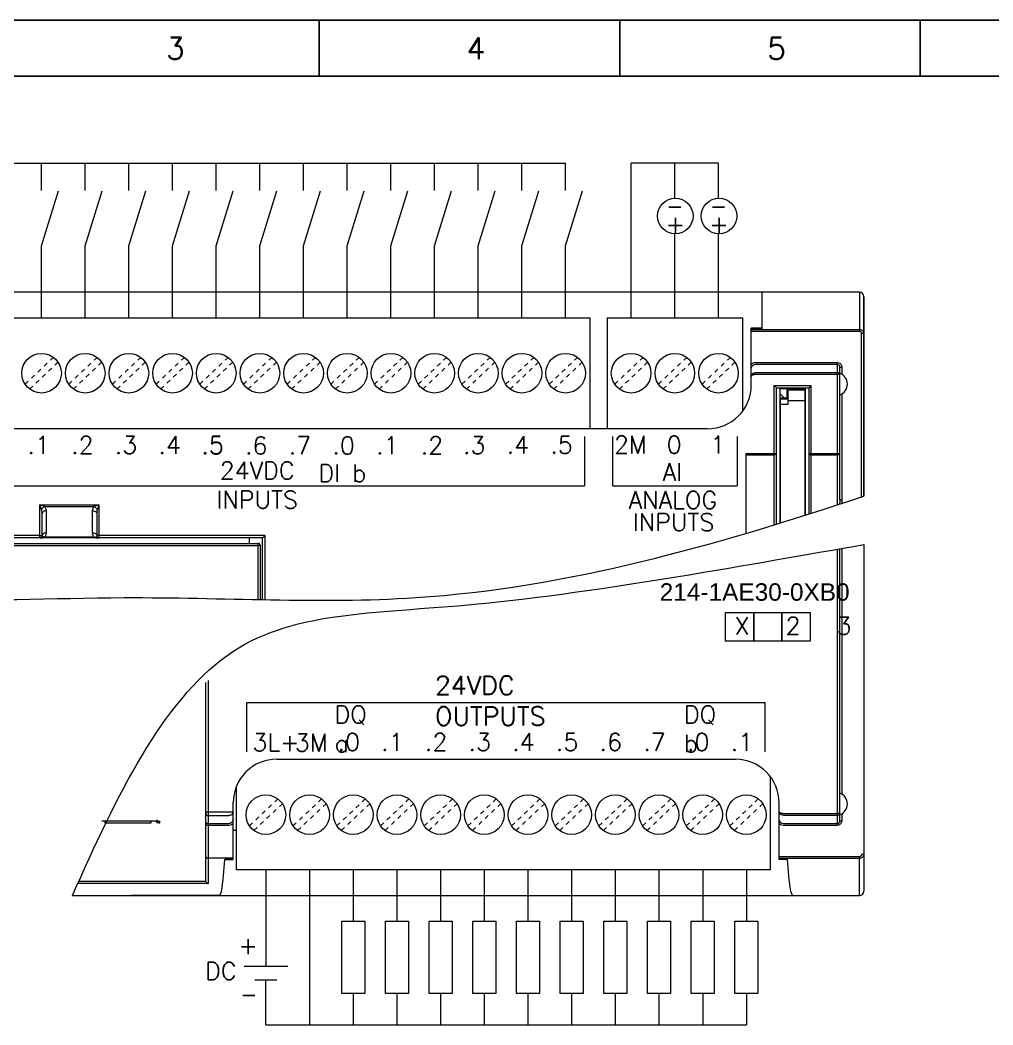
# Model space of a CAD drawing. Header units: millimetres. Extents: x -945625 to 316, y 6 to 533140.
# Drawn here: x -944867.1 to -944778, y 532777.1 to 532869.1 of the extents above; entities that cross this region are included whole.
import ezdxf

# ---------------------------------------------------------------- set-up
doc = ezdxf.new("R2010")
doc.units = ezdxf.units.MM
doc.header["$LTSCALE"] = 4
doc.linetypes.add('DASHED', pattern=[0.75, 0.5, -0.25])
doc.linetypes.add('DOT', pattern=[0.2, 0.1, -0.1])
doc.layers.add('Wiring', color=7, linetype='Continuous')
doc.styles.get("Standard").update_dxf_attribs({"font": 'simplex.shx', "height": 2, "bigfont": '@extfont2.shx'})

# ---------------------------------------------------------------- blocks, each defined once
blk = doc.blocks.new('KHUNG')
for p, q in [((297, 0), (0, 0)), ((82.595, 0), (82.595, -5.125)), ((110.127, 0), (110.127, -5.125)), ((137.659, 0), (137.659, -5.125)), ((297, -5.125), (0, -5.125))]:
    blk.add_line(p, q)
at = {"char_height": 2, "attachment_point": 1}
for s, insert in [('3', (68.575, -1.592)), ('4', (96.107, -1.592)), ('5', (123.639, -1.592))]:
    blk.add_mtext_dynamic_manual_height_columns(s, width=5.67685, gutter_width=10, heights=[0], dxfattribs=dict(at, insert=insert))

msp = doc.modelspace()

# ---------------------------------------------------------------- linework, layer by layer
at = {"color": 7, "linetype": 'Continuous', "lineweight": 0}
for p, q in [((-944790.208, 532844.176), (-944899.408, 532844.176)), ((-944799.108, 532840.853), (-944799.108, 532844.176)), ((-944790.208, 532844.176), (-944790.208, 532840.622)), ((-944789.808, 532843.776), (-944789.808, 532825.501)), ((-944789.808, 532825.501), (-944789.808, 532843.776)), ((-944895.318, 532841.826), (-944814.898, 532841.826)), ((-944814.898, 532841.826), (-944814.898, 532831.676)), ((-944813.318, 532841.826), (-944813.318, 532831.676)), ((-944813.318, 532841.826), (-944800.898, 532841.826)), ((-944800.898, 532841.826), (-944800.898, 532833.29)), ((-944800.108, 532835.676), (-944800.108, 532840.879)), ((-944799.108, 532840.879), (-944800.108, 532840.879)), ((-944799.108, 532840.853), (-944800.108, 532840.853)), ((-944800.108, 532840.781), (-944790.208, 532840.781)), ((-944800.108, 532840.622), (-944790.208, 532840.622)), ((-944790.008, 532825.434), (-944790.008, 532840.404)), ((-944799.708, 532837.75), (-944792.208, 532837.75)), ((-944799.708, 532837.588), (-944792.208, 532837.588)), ((-944792.208, 532824.71), (-944792.208, 532837.75)), ((-944792.008, 532825.181), (-944792.008, 532837.349)), ((-944791.808, 532837.319), (-944791.808, 532836.674)), ((-944792.208, 532836.812), (-944799.708, 532836.812)), ((-944792.208, 532836.639), (-944799.708, 532836.641)), ((-944798.008, 532835.646), (-944794.608, 532835.646)), ((-944798.008, 532822.871), (-944798.008, 532835.646)), ((-944797.808, 532829.596), (-944797.808, 532835.427)), ((-944797.808, 532835.426), (-944794.808, 532835.426)), ((-944797.808, 532835.426), (-944794.808, 532835.426)), ((-944797.458, 532835.376), (-944797.508, 532835.426)), ((-944797.458, 532835.376), (-944795.158, 532835.376)), ((-944797.458, 532823.04), (-944797.458, 532835.376)), ((-944796.858, 532835.376), (-944796.858, 532834.476)), ((-944795.158, 532835.376), (-944795.108, 532835.426)), ((-944795.158, 532835.376), (-944795.158, 532823.76)), ((-944794.808, 532823.871), (-944794.808, 532835.427)), ((-944794.608, 532823.935), (-944794.608, 532835.646)), ((-944797.058, 532834.476), (-944797.458, 532834.876)), ((-944796.858, 532834.476), (-944797.458, 532834.476)), ((-944797.433, 532834.426), (-944796.733, 532834.426)), ((-944797.433, 532834.426), (-944796.733, 532834.426)), ((-944797.433, 532823.048), (-944797.433, 532834.426)), ((-944795.183, 532835.226), (-944796.733, 532835.226)), ((-944796.733, 532833.926), (-944796.733, 532835.226)), ((-944795.183, 532823.752), (-944795.183, 532835.226)), ((-944791.808, 532834.878), (-944791.808, 532825.163)), ((-944797.433, 532833.926), (-944796.733, 532833.926)), ((-944795.183, 532834.226), (-944796.733, 532834.226)), ((-944804.108, 532831.676), (-944892.108, 532831.676)), ((-944800.608, 532829.407), (-944800.608, 532822.089)), ((-944800.415, 532829.42), (-944798.015, 532829.42)), ((-944800.415, 532829.281), (-944798.015, 532829.281)), ((-944797.808, 532822.932), (-944797.808, 532829.596)), ((-944794.608, 532829.42), (-944792.208, 532829.42)), ((-944794.608, 532829.281), (-944792.208, 532829.281)), ((-944865.258, 532821.676), (-944865.258, 532824.713)), ((-944865.152, 532824.392), (-944865.258, 532824.713)), ((-944865.11, 532824.663), (-944865.258, 532824.713)), ((-944865.258, 532824.713), (-944859.858, 532824.713)), ((-944865.11, 532824.264), (-944865.152, 532824.392)), ((-944864.99, 532824.622), (-944865.11, 532824.663)), ((-944864.893, 532824.588), (-944864.99, 532824.622)), ((-944864.813, 532824.56), (-944864.893, 532824.588)), ((-944864.813, 532824.56), (-944860.303, 532824.56)), ((-944860.226, 532824.587), (-944860.303, 532824.56)), ((-944860.13, 532824.62), (-944860.226, 532824.587)), ((-944860.009, 532824.662), (-944860.13, 532824.62)), ((-944859.858, 532824.713), (-944860.009, 532824.662)), ((-944859.93, 532824.497), (-944860.006, 532824.264)), ((-944859.858, 532824.713), (-944859.93, 532824.497)), ((-944859.858, 532824.713), (-944859.858, 532821.676)), ((-944865.058, 532821.876), (-944865.058, 532823.89)), ((-944864.658, 532822.152), (-944864.658, 532824.166)), ((-944860.458, 532824.166), (-944860.458, 532822.152)), ((-944860.058, 532823.89), (-944860.058, 532821.876)), ((-944865.258, 532821.89), (-944883.408, 532821.89)), ((-944844.858, 532821.676), (-944883.208, 532821.676)), ((-944859.858, 532821.676), (-944865.258, 532821.676)), ((-944859.858, 532821.676), (-944865.258, 532821.676)), ((-944865.04, 532821.778), (-944865.113, 532821.738)), ((-944865.04, 532821.778), (-944865.113, 532821.738)), ((-944865.045, 532821.689), (-944864.983, 532821.699)), ((-944865.045, 532821.689), (-944864.983, 532821.699)), ((-944860.293, 532821.738), (-944864.824, 532821.738)), ((-944860.293, 532821.738), (-944864.824, 532821.738)), ((-944860.076, 532821.778), (-944860.003, 532821.738)), ((-944860.076, 532821.778), (-944860.003, 532821.738)), ((-944859.963, 532821.679), (-944859.858, 532821.676)), ((-944859.963, 532821.679), (-944859.858, 532821.676)), ((-944844.658, 532821.89), (-944859.858, 532821.89)), ((-944846.058, 532821.176), (-944846.058, 532821.676)), ((-944844.858, 532816.023), (-944844.858, 532821.677)), ((-944844.658, 532821.89), (-944844.658, 532816.019)), ((-944882.808, 532821.176), (-944845.258, 532821.176)), ((-944882.808, 532821.176), (-944845.258, 532821.176)), ((-944882.808, 532820.989), (-944845.258, 532820.989)), ((-944845.258, 532816.03), (-944845.258, 532821.176)), ((-944845.058, 532816.027), (-944845.058, 532820.976)), ((-944792.208, 532795.341), (-944792.208, 532820.651)), ((-944792.008, 532795.742), (-944792.008, 532820.686)), ((-944791.808, 532820.721), (-944791.808, 532798.213)), ((-944789.808, 532821.069), (-944789.808, 532792.72)), ((-944850.058, 532790.248), (-944850.058, 532808.439)), ((-944849.858, 532808.608), (-944849.858, 532790.02)), ((-944843.558, 532801.415), (-944801.558, 532801.415)), ((-944798.348, 532791.265), (-944798.348, 532799.801)), ((-944847.258, 532791.265), (-944847.258, 532798.934)), ((-944847.558, 532796.63), (-944847.558, 532797.415)), ((-944847.558, 532792.212), (-944847.558, 532797.415)), ((-944797.558, 532792.212), (-944797.558, 532797.415)), ((-944859.333, 532795.762), (-944855.089, 532795.762)), ((-944859.289, 532795.763), (-944855.089, 532795.763)), ((-944859.289, 532795.556), (-944859.289, 532795.763)), ((-944855.089, 532795.763), (-944855.089, 532795.556)), ((-944849.858, 532796.589), (-944847.958, 532796.589)), ((-944849.858, 532796.243), (-944847.958, 532796.243)), ((-944797.158, 532796.452), (-944792.208, 532796.452)), ((-944797.158, 532796.279), (-944792.208, 532796.279)), ((-944791.808, 532796.417), (-944791.808, 532795.772)), ((-944855.089, 532795.556), (-944859.289, 532795.556)), ((-944854.289, 532795.714), (-944854.289, 532795.556)), ((-944847.958, 532795.503), (-944849.858, 532795.503)), ((-944847.958, 532795.341), (-944849.858, 532795.341)), ((-944847.558, 532794.915), (-944847.258, 532794.915)), ((-944792.208, 532795.503), (-944797.158, 532795.503)), ((-944792.208, 532795.341), (-944797.158, 532795.341)), ((-944847.558, 532792.343), (-944849.858, 532792.343)), ((-944848.473, 532790.396), (-944848.327, 532792.238)), ((-944848.33, 532792.212), (-944847.558, 532792.212)), ((-944847.558, 532792.238), (-944848.327, 532792.238)), ((-944790.208, 532792.469), (-944797.558, 532792.469)), ((-944790.208, 532792.31), (-944797.558, 532792.31)), ((-944796.79, 532792.238), (-944797.558, 532792.238)), ((-944796.786, 532792.212), (-944797.558, 532792.212)), ((-944796.643, 532790.396), (-944796.79, 532792.238)), ((-944790.208, 532788.915), (-944790.208, 532792.469)), ((-944798.348, 532791.265), (-944847.258, 532791.265)), ((-944849.858, 532790.02), (-944861.79, 532790.02)), ((-944850.056, 532790.218), (-944861.702, 532790.218)), ((-944862.28, 532788.915), (-944790.208, 532788.915)), ((-944848.773, 532788.915), (-944856.908, 532788.915))]:
    msp.add_line(p, q, dxfattribs=at)
at = {"linetype": 'DOT', "lineweight": 0}
for p, q in [((-944866.614, 532835.753), (-944864.015, 532838.215)), ((-944862.614, 532835.753), (-944860.015, 532838.215)), ((-944858.614, 532835.753), (-944856.015, 532838.215)), ((-944854.614, 532835.753), (-944852.015, 532838.215)), ((-944850.614, 532835.753), (-944848.015, 532838.215)), ((-944846.614, 532835.753), (-944844.015, 532838.215)), ((-944842.614, 532835.753), (-944840.015, 532838.215)), ((-944838.614, 532835.753), (-944836.015, 532838.215)), ((-944834.614, 532835.753), (-944832.015, 532838.215)), ((-944830.614, 532835.753), (-944828.015, 532838.215)), ((-944826.614, 532835.753), (-944824.015, 532838.215)), ((-944822.614, 532835.753), (-944820.015, 532838.215)), ((-944818.614, 532835.753), (-944816.015, 532838.215)), ((-944812.614, 532835.753), (-944810.015, 532838.215)), ((-944808.614, 532835.753), (-944806.015, 532838.215)), ((-944804.614, 532835.753), (-944802.015, 532838.215)), ((-944866.201, 532835.317), (-944863.602, 532837.779)), ((-944862.201, 532835.317), (-944859.602, 532837.779)), ((-944858.201, 532835.317), (-944855.602, 532837.779)), ((-944854.201, 532835.317), (-944851.602, 532837.779)), ((-944850.201, 532835.317), (-944847.602, 532837.779)), ((-944846.201, 532835.317), (-944843.602, 532837.779)), ((-944842.201, 532835.317), (-944839.602, 532837.779)), ((-944838.201, 532835.317), (-944835.602, 532837.779)), ((-944834.201, 532835.317), (-944831.602, 532837.779)), ((-944830.201, 532835.317), (-944827.602, 532837.779)), ((-944826.201, 532835.317), (-944823.602, 532837.779)), ((-944822.201, 532835.317), (-944819.602, 532837.779)), ((-944818.201, 532835.317), (-944815.602, 532837.779)), ((-944812.201, 532835.317), (-944809.602, 532837.779)), ((-944808.201, 532835.317), (-944805.602, 532837.779)), ((-944804.201, 532835.317), (-944801.602, 532837.779)), ((-944846.064, 532795.311), (-944843.465, 532797.773)), ((-944842.064, 532795.311), (-944839.465, 532797.773)), ((-944838.064, 532795.311), (-944835.465, 532797.773)), ((-944834.064, 532795.311), (-944831.465, 532797.773)), ((-944830.064, 532795.311), (-944827.465, 532797.773)), ((-944826.064, 532795.311), (-944823.465, 532797.773)), ((-944822.064, 532795.311), (-944819.465, 532797.773)), ((-944818.064, 532795.311), (-944815.465, 532797.773)), ((-944814.064, 532795.311), (-944811.465, 532797.773)), ((-944810.064, 532795.311), (-944807.465, 532797.773)), ((-944806.064, 532795.311), (-944803.465, 532797.773)), ((-944802.064, 532795.311), (-944799.465, 532797.773)), ((-944845.651, 532794.876), (-944843.052, 532797.338)), ((-944841.651, 532794.876), (-944839.052, 532797.338)), ((-944837.651, 532794.876), (-944835.052, 532797.338)), ((-944833.651, 532794.876), (-944831.052, 532797.338)), ((-944829.651, 532794.876), (-944827.052, 532797.338)), ((-944825.651, 532794.876), (-944823.052, 532797.338)), ((-944821.651, 532794.876), (-944819.052, 532797.338)), ((-944817.651, 532794.876), (-944815.052, 532797.338)), ((-944813.651, 532794.876), (-944811.052, 532797.338)), ((-944809.651, 532794.876), (-944807.052, 532797.338)), ((-944805.651, 532794.876), (-944803.052, 532797.338)), ((-944801.651, 532794.876), (-944799.052, 532797.338))]:
    msp.add_line(p, q, dxfattribs=at)
at = {"lineweight": 0}
for p, q in [((-944815.393, 532830.97), (-944815.393, 532826.457)), ((-944812.823, 532830.97), (-944812.823, 532826.456)), ((-944801.393, 532830.97), (-944801.393, 532826.456)), ((-944874.868, 532826.457), (-944815.393, 532826.457)), ((-944812.823, 532826.456), (-944801.393, 532826.456)), ((-944846.318, 532806.603), (-944798.843, 532806.603)), ((-944846.318, 532802.089), (-944846.318, 532806.603)), ((-944798.843, 532802.089), (-944798.843, 532806.603)), ((-944789.808, 532792.72), (-944789.808, 532789.315))]:
    msp.add_line(p, q, dxfattribs=at)
at = {"color": 7, "linetype": 'Continuous', "lineweight": 0}
for points in [[(-944790.208, 532840.781), (-944790.163, 532840.779), (-944790.12, 532840.771), (-944790.077, 532840.759), (-944790.033, 532840.74), (-944789.989, 532840.714), (-944789.945, 532840.68), (-944789.902, 532840.636), (-944789.864, 532840.58), (-944789.834, 532840.516), (-944789.815, 532840.445), (-944789.808, 532840.371)], [(-944790.208, 532840.622), (-944790.186, 532840.62), (-944790.164, 532840.616), (-944790.143, 532840.61), (-944790.121, 532840.6), (-944790.099, 532840.586), (-944790.077, 532840.568), (-944790.055, 532840.544), (-944790.036, 532840.515), (-944790.021, 532840.481), (-944790.011, 532840.444), (-944790.008, 532840.404)], [(-944789.808, 532840.371), (-944789.835, 532840.388), (-944789.908, 532840.4), (-944790.008, 532840.404)], [(-944800.108, 532837.585), (-944799.987, 532837.676), (-944799.851, 532837.732), (-944799.708, 532837.75)], [(-944800.108, 532837.133), (-944800.086, 532837.281), (-944800.025, 532837.41), (-944799.935, 532837.508), (-944799.826, 532837.567), (-944799.708, 532837.588)], [(-944792.208, 532837.75), (-944792.09, 532837.731), (-944791.981, 532837.674), (-944791.891, 532837.581), (-944791.83, 532837.459), (-944791.808, 532837.319)], [(-944792.208, 532837.588), (-944792.149, 532837.577), (-944792.095, 532837.546), (-944792.049, 532837.494), (-944792.019, 532837.426), (-944792.008, 532837.349)], [(-944792.008, 532837.349), (-944791.981, 532837.334), (-944791.908, 532837.323), (-944791.808, 532837.319)], [(-944800.108, 532836.461), (-944800.105, 532836.502), (-944800.097, 532836.542), (-944800.084, 532836.581), (-944800.066, 532836.618), (-944800.043, 532836.653), (-944800.017, 532836.684), (-944799.986, 532836.713), (-944799.953, 532836.739), (-944799.916, 532836.761), (-944799.877, 532836.779), (-944799.837, 532836.793), (-944799.796, 532836.803), (-944799.753, 532836.81), (-944799.708, 532836.812)], [(-944799.708, 532836.639), (-944799.753, 532836.638), (-944799.796, 532836.635), (-944799.837, 532836.63), (-944799.877, 532836.622), (-944799.916, 532836.613), (-944799.953, 532836.602), (-944799.986, 532836.589), (-944800.017, 532836.574), (-944800.043, 532836.558), (-944800.066, 532836.541), (-944800.084, 532836.522), (-944800.097, 532836.502), (-944800.105, 532836.482), (-944800.108, 532836.461)], [(-944792.208, 532836.812), (-944792.133, 532836.798), (-944792.068, 532836.756), (-944792.023, 532836.693), (-944792.008, 532836.619)], [(-944792.008, 532836.619), (-944792.023, 532836.627), (-944792.068, 532836.633), (-944792.133, 532836.638), (-944792.208, 532836.639)], [(-944797.808, 532835.427), (-944797.823, 532835.449), (-944797.858, 532835.49), (-944797.904, 532835.54), (-944797.956, 532835.593), (-944798.008, 532835.646)], [(-944794.808, 532835.427), (-944794.793, 532835.449), (-944794.758, 532835.49), (-944794.712, 532835.54), (-944794.66, 532835.593), (-944794.608, 532835.646)], [(-944800.615, 532829.403), (-944800.611, 532829.407), (-944800.598, 532829.41), (-944800.573, 532829.414), (-944800.534, 532829.417), (-944800.481, 532829.42), (-944800.415, 532829.42)], [(-944800.615, 532829.403), (-944800.6, 532829.357), (-944800.557, 532829.317), (-944800.492, 532829.291), (-944800.415, 532829.281)], [(-944798.015, 532829.42), (-944797.975, 532829.42), (-944797.934, 532829.419), (-944797.892, 532829.417), (-944797.854, 532829.414), (-944797.826, 532829.409), (-944797.815, 532829.403)], [(-944797.815, 532829.403), (-944797.83, 532829.357), (-944797.873, 532829.317), (-944797.938, 532829.291), (-944798.015, 532829.281)], [(-944794.808, 532829.403), (-944794.804, 532829.407), (-944794.791, 532829.41), (-944794.766, 532829.414), (-944794.727, 532829.417), (-944794.674, 532829.42), (-944794.608, 532829.42)], [(-944794.808, 532829.403), (-944794.793, 532829.357), (-944794.75, 532829.317), (-944794.685, 532829.291), (-944794.608, 532829.281)], [(-944792.208, 532829.42), (-944792.169, 532829.42), (-944792.127, 532829.419), (-944792.085, 532829.417), (-944792.047, 532829.414), (-944792.019, 532829.409), (-944792.008, 532829.403)], [(-944792.008, 532829.403), (-944792.023, 532829.357), (-944792.066, 532829.317), (-944792.131, 532829.291), (-944792.208, 532829.281)], [(-944864.813, 532824.56), (-944864.933, 532824.483), (-944865.036, 532824.38), (-944865.11, 532824.264)], [(-944864.658, 532824.166), (-944864.678, 532824.316), (-944864.732, 532824.448), (-944864.813, 532824.56)], [(-944860.303, 532824.56), (-944860.385, 532824.447), (-944860.439, 532824.315), (-944860.458, 532824.166)], [(-944860.303, 532824.56), (-944860.184, 532824.483), (-944860.08, 532824.38), (-944860.006, 532824.264)], [(-944792.008, 532825.181), (-944792.01, 532824.997), (-944792.015, 532824.797), (-944792.016, 532824.772)], [(-944792.008, 532825.181), (-944791.981, 532825.172), (-944791.908, 532825.165), (-944791.808, 532825.163)], [(-944791.808, 532825.163), (-944791.811, 532824.989), (-944791.818, 532824.837)], [(-944865.058, 532823.89), (-944865.065, 532824.032), (-944865.083, 532824.158), (-944865.11, 532824.264)], [(-944864.658, 532824.166), (-944864.811, 532824.145), (-944864.941, 532824.085), (-944865.028, 532823.996), (-944865.058, 532823.89)], [(-944860.458, 532824.166), (-944860.305, 532824.145), (-944860.175, 532824.085), (-944860.089, 532823.996), (-944860.058, 532823.89)], [(-944860.006, 532824.264), (-944860.034, 532824.157), (-944860.052, 532824.031), (-944860.058, 532823.89)], [(-944865.258, 532821.89), (-944865.184, 532821.889), (-944865.119, 532821.886), (-944865.074, 532821.881), (-944865.058, 532821.876)], [(-944865.258, 532821.89), (-944865.184, 532821.889), (-944865.119, 532821.886), (-944865.074, 532821.881), (-944865.058, 532821.876)], [(-944865.258, 532821.676), (-944865.183, 532821.678), (-944865.112, 532821.682), (-944865.045, 532821.689)], [(-944865.258, 532821.676), (-944865.183, 532821.678), (-944865.112, 532821.682), (-944865.045, 532821.689)], [(-944864.658, 532822.152), (-944864.811, 532822.131), (-944864.941, 532822.071), (-944865.028, 532821.982), (-944865.058, 532821.876)], [(-944864.658, 532822.152), (-944864.811, 532822.131), (-944864.941, 532822.071), (-944865.028, 532821.982), (-944865.058, 532821.876)], [(-944864.824, 532821.738), (-944864.939, 532821.778), (-944865.04, 532821.778)], [(-944864.824, 532821.738), (-944864.939, 532821.778), (-944865.04, 532821.778)], [(-944864.983, 532821.699), (-944864.925, 532821.71), (-944864.872, 532821.723), (-944864.824, 532821.738)], [(-944864.983, 532821.699), (-944864.925, 532821.71), (-944864.872, 532821.723), (-944864.824, 532821.738)], [(-944864.824, 532821.738), (-944864.758, 532821.821), (-944864.706, 532821.918), (-944864.671, 532822.029), (-944864.658, 532822.152)], [(-944864.824, 532821.738), (-944864.758, 532821.821), (-944864.706, 532821.918), (-944864.671, 532822.029), (-944864.658, 532822.152)], [(-944860.458, 532822.152), (-944860.305, 532822.131), (-944860.175, 532822.071), (-944860.089, 532821.982), (-944860.058, 532821.876)], [(-944860.458, 532822.152), (-944860.445, 532822.029), (-944860.411, 532821.918), (-944860.359, 532821.821), (-944860.293, 532821.738)], [(-944860.458, 532822.152), (-944860.445, 532822.029), (-944860.411, 532821.918), (-944860.359, 532821.821), (-944860.293, 532821.738)], [(-944860.458, 532822.152), (-944860.305, 532822.131), (-944860.175, 532822.071), (-944860.089, 532821.982), (-944860.058, 532821.876)], [(-944860.293, 532821.738), (-944860.177, 532821.778), (-944860.076, 532821.778)], [(-944860.293, 532821.738), (-944860.177, 532821.778), (-944860.076, 532821.778)], [(-944860.293, 532821.738), (-944860.231, 532821.719), (-944860.15, 532821.702)], [(-944860.293, 532821.738), (-944860.231, 532821.719), (-944860.15, 532821.702)], [(-944860.15, 532821.702), (-944860.061, 532821.688), (-944859.963, 532821.679)], [(-944860.15, 532821.702), (-944860.061, 532821.688), (-944859.963, 532821.679)], [(-944859.858, 532821.89), (-944859.932, 532821.889), (-944859.998, 532821.886), (-944860.043, 532821.881), (-944860.058, 532821.876)], [(-944859.858, 532821.89), (-944859.932, 532821.889), (-944859.998, 532821.886), (-944860.043, 532821.881), (-944860.058, 532821.876)], [(-944844.858, 532821.677), (-944844.843, 532821.697), (-944844.808, 532821.735), (-944844.762, 532821.784), (-944844.71, 532821.837), (-944844.658, 532821.89)], [(-944845.058, 532820.976), (-944845.084, 532820.983), (-944845.157, 532820.988), (-944845.258, 532820.989)], [(-944859.571, 532795.759), (-944859.496, 532795.761), (-944859.289, 532795.763)], [(-944859.571, 532795.758), (-944859.457, 532795.761), (-944859.333, 532795.762)], [(-944855.089, 532795.763), (-944854.882, 532795.761), (-944854.69, 532795.756), (-944854.525, 532795.748)], [(-944855.089, 532795.762), (-944855.053, 532795.762), (-944854.923, 532795.761), (-944854.803, 532795.758), (-944854.696, 532795.755), (-944854.604, 532795.751), (-944854.527, 532795.746), (-944854.467, 532795.742), (-944854.425, 532795.738), (-944854.403, 532795.735), (-944854.399, 532795.734)], [(-944854.289, 532795.714), (-944854.442, 532795.745), (-944854.572, 532795.831)], [(-944854.525, 532795.748), (-944854.397, 532795.738), (-944854.316, 532795.726), (-944854.289, 532795.714)], [(-944850.058, 532796.472), (-944850.055, 532796.492), (-944850.047, 532796.51), (-944850.036, 532796.526), (-944850.021, 532796.54), (-944850.005, 532796.551), (-944849.987, 532796.561), (-944849.968, 532796.57), (-944849.946, 532796.577), (-944849.924, 532796.582), (-944849.902, 532796.586), (-944849.88, 532796.588), (-944849.858, 532796.589)], [(-944850.058, 532796.472), (-944850.055, 532796.433), (-944850.047, 532796.398), (-944850.036, 532796.367), (-944850.021, 532796.34), (-944850.005, 532796.317), (-944849.987, 532796.298), (-944849.968, 532796.281), (-944849.946, 532796.267), (-944849.924, 532796.256), (-944849.902, 532796.249), (-944849.88, 532796.245), (-944849.858, 532796.243)], [(-944847.958, 532796.589), (-944847.9, 532796.589), (-944847.836, 532796.591), (-944847.771, 532796.594), (-944847.706, 532796.598), (-944847.647, 532796.604), (-944847.599, 532796.612), (-944847.569, 532796.62), (-944847.558, 532796.63)], [(-944847.558, 532796.63), (-944847.577, 532796.511), (-944847.634, 532796.403), (-944847.723, 532796.317), (-944847.834, 532796.262), (-944847.958, 532796.243)], [(-944847.558, 532795.958), (-944847.58, 532795.81), (-944847.641, 532795.681), (-944847.732, 532795.583), (-944847.84, 532795.523), (-944847.958, 532795.503)], [(-944797.158, 532796.279), (-944797.254, 532796.289), (-944797.334, 532796.315), (-944797.398, 532796.349), (-944797.448, 532796.388), (-944797.486, 532796.428), (-944797.514, 532796.469), (-944797.534, 532796.509), (-944797.547, 532796.548), (-944797.555, 532796.587), (-944797.558, 532796.63)], [(-944797.558, 532796.63), (-944797.555, 532796.608), (-944797.547, 532796.588), (-944797.534, 532796.568), (-944797.514, 532796.548), (-944797.486, 532796.528), (-944797.448, 532796.507), (-944797.398, 532796.487), (-944797.334, 532796.47), (-944797.254, 532796.457), (-944797.158, 532796.452)], [(-944797.158, 532795.503), (-944797.276, 532795.523), (-944797.385, 532795.583), (-944797.475, 532795.681), (-944797.536, 532795.81), (-944797.558, 532795.958)], [(-944792.208, 532796.452), (-944792.131, 532796.453), (-944792.066, 532796.458), (-944792.023, 532796.464), (-944792.008, 532796.472)], [(-944792.008, 532796.472), (-944792.023, 532796.398), (-944792.067, 532796.335), (-944792.132, 532796.294), (-944792.208, 532796.279)], [(-944791.808, 532795.772), (-944791.83, 532795.632), (-944791.891, 532795.509), (-944791.982, 532795.417), (-944792.09, 532795.36), (-944792.208, 532795.341)], [(-944792.008, 532795.742), (-944791.981, 532795.757), (-944791.908, 532795.768), (-944791.808, 532795.772)], [(-944849.858, 532795.503), (-944849.911, 532795.508), (-944849.954, 532795.519), (-944849.986, 532795.532), (-944850.009, 532795.546), (-944850.026, 532795.56), (-944850.039, 532795.576), (-944850.049, 532795.592), (-944850.056, 532795.609), (-944850.058, 532795.629)], [(-944849.858, 532795.341), (-944849.911, 532795.351), (-944849.954, 532795.376), (-944849.986, 532795.407), (-944850.009, 532795.439), (-944850.026, 532795.472), (-944850.039, 532795.506), (-944850.049, 532795.544), (-944850.056, 532795.584), (-944850.058, 532795.629)], [(-944847.558, 532795.505), (-944847.68, 532795.415), (-944847.815, 532795.359), (-944847.958, 532795.341)], [(-944797.158, 532795.341), (-944797.301, 532795.359), (-944797.436, 532795.414), (-944797.558, 532795.505)], [(-944792.008, 532795.742), (-944792.019, 532795.664), (-944792.049, 532795.597), (-944792.095, 532795.545), (-944792.149, 532795.514), (-944792.208, 532795.503)], [(-944850.058, 532792.503), (-944850.045, 532792.446), (-944850.006, 532792.395), (-944849.942, 532792.357), (-944849.858, 532792.343)], [(-944789.808, 532792.72), (-944789.813, 532792.658), (-944789.827, 532792.594), (-944789.853, 532792.53), (-944789.891, 532792.469), (-944789.94, 532792.415), (-944789.998, 532792.371), (-944790.064, 532792.337), (-944790.135, 532792.316), (-944790.208, 532792.31)], [(-944790.008, 532792.686), (-944790.01, 532792.654), (-944790.018, 532792.62), (-944790.031, 532792.586), (-944790.05, 532792.554), (-944790.074, 532792.525), (-944790.103, 532792.502), (-944790.136, 532792.484), (-944790.172, 532792.473), (-944790.208, 532792.469)], [(-944789.808, 532792.72), (-944789.835, 532792.703), (-944789.908, 532792.691), (-944790.008, 532792.686)], [(-944850.056, 532790.218), (-944850.057, 532790.228), (-944850.058, 532790.238), (-944850.058, 532790.248)], [(-944848.773, 532788.915), (-944848.623, 532789.286), (-944848.473, 532790.396)], [(-944796.343, 532788.915), (-944796.494, 532789.286), (-944796.643, 532790.396)], [(-944850.056, 532790.218), (-944850.026, 532790.136), (-944849.977, 532790.077), (-944849.919, 532790.039), (-944849.858, 532790.02)]]:
    msp.add_lwpolyline(points, dxfattribs=at)
at = {"lineweight": 0}
for points in [[(-944802.47, 532814.842), (-944799.887, 532814.842), (-944799.887, 532812.237), (-944802.47, 532812.237)], [(-944799.887, 532814.842), (-944797.303, 532814.842), (-944797.303, 532812.237), (-944799.887, 532812.237)], [(-944797.303, 532814.842), (-944794.72, 532814.842), (-944794.72, 532812.237), (-944797.303, 532812.237)]]:
    msp.add_lwpolyline(points, close=True, dxfattribs=at)
at = {"color": 7, "linetype": 'Continuous', "lineweight": 0}
for centre in [(-944865.108, 532836.766), (-944861.108, 532836.766), (-944857.108, 532836.766), (-944853.108, 532836.766), (-944849.108, 532836.766), (-944845.108, 532836.766), (-944841.108, 532836.766), (-944837.108, 532836.766), (-944833.108, 532836.766), (-944829.108, 532836.766), (-944825.108, 532836.766), (-944821.108, 532836.766), (-944817.108, 532836.766), (-944811.108, 532836.766), (-944807.108, 532836.766), (-944803.108, 532836.766), (-944844.558, 532796.325), (-944840.558, 532796.325), (-944836.558, 532796.325), (-944832.558, 532796.325), (-944828.558, 532796.325), (-944824.558, 532796.325), (-944820.558, 532796.325), (-944816.558, 532796.325), (-944812.558, 532796.325), (-944808.558, 532796.325), (-944804.558, 532796.325), (-944800.558, 532796.325)]:
    msp.add_circle(centre, 1.815, dxfattribs=at)
for centre, radius, start, end in [((-944790.208, 532843.776), 0.4, 0, 90), ((-944792.372, 532835.776), 1.064, 290.01596, 69.98404), ((-944804.108, 532835.676), 4, 269.99999, 0.00051), ((-944865.258, 532821.876), 0.2, 270, 0), ((-944865.258, 532821.876), 0.2, 270, 0), ((-944859.858, 532821.876), 0.2, 180, 270), ((-944859.858, 532821.876), 0.2, 180, 270), ((-944845.258, 532820.976), 0.2, 0, 90), ((-944843.558, 532797.415), 4, 89.99999, 180.00051), ((-944801.558, 532797.415), 4, 359.9999, 90.00038), ((-944792.372, 532797.315), 1.064, 290.01596, 69.98404), ((-944854.289, 532795.956), 0.4, 210.97486, 270), ((-944854.289, 532795.956), 0.4, 210.97486, 270), ((-944790.208, 532789.315), 0.4, 270, 0), ((-944790.208, 532789.315), 0.4, 270, 0)]:
    msp.add_arc(centre, radius, start, end, dxfattribs=at)
at = {"lineweight": 0}
for points, knots in [([(-944899.808, 532820.146), (-944892.305, 532818.268), (-944878.365, 532815.353), (-944855.17, 532816.702), (-944825.511, 532814.664), (-944803.326, 532821.003), (-944789.808, 532825.501)], [8.839884, 8.839884, 8.839884, 8.839884, 31.89079, 51.510491, 78.200353, 120.382522, 120.382522, 120.382522, 120.382522]), ([(-944862.28, 532788.915), (-944858.26, 532798.042), (-944849.695, 532815.357), (-944826.936, 532814.312), (-944799.574, 532819.38), (-944789.808, 532821.069)], [2.83649, 2.83649, 2.83649, 2.83649, 29.89698, 56.775659, 86.872323, 86.872323, 86.872323, 86.872323])]:
    msp.add_open_spline(points, degree=3, knots=knots, dxfattribs=at)
at = {"layer": 'Wiring', "lineweight": 15}
for p, q in [((-944873.108, 532856.017), (-944817.108, 532856.017)), ((-944865.108, 532853.492), (-944865.108, 532856.017)), ((-944861.108, 532853.492), (-944861.108, 532856.017)), ((-944857.108, 532853.492), (-944857.108, 532856.017)), ((-944853.108, 532853.492), (-944853.108, 532856.017)), ((-944849.108, 532853.492), (-944849.108, 532856.017)), ((-944845.108, 532853.492), (-944845.108, 532856.017)), ((-944841.108, 532853.492), (-944841.108, 532856.017)), ((-944837.108, 532853.492), (-944837.108, 532856.017)), ((-944833.108, 532853.492), (-944833.108, 532856.017)), ((-944829.108, 532853.492), (-944829.108, 532856.017)), ((-944825.108, 532853.492), (-944825.108, 532856.017)), ((-944821.108, 532853.492), (-944821.108, 532856.017)), ((-944817.108, 532853.492), (-944817.108, 532856.017)), ((-944803.108, 532856.017), (-944811.108, 532856.017)), ((-944811.108, 532841.826), (-944811.108, 532856.017)), ((-944807.108, 532852.792), (-944807.108, 532856.017)), ((-944803.108, 532852.792), (-944803.108, 532856.017)), ((-944865.108, 532848.427), (-944863.562, 532853.47)), ((-944861.108, 532848.427), (-944859.562, 532853.47)), ((-944857.108, 532848.427), (-944855.562, 532853.47)), ((-944853.108, 532848.427), (-944851.562, 532853.47)), ((-944849.108, 532848.427), (-944847.562, 532853.47)), ((-944845.108, 532848.427), (-944843.562, 532853.47)), ((-944841.108, 532848.427), (-944839.562, 532853.47)), ((-944837.108, 532848.427), (-944835.562, 532853.47)), ((-944833.108, 532848.427), (-944831.562, 532853.47)), ((-944829.108, 532848.427), (-944827.562, 532853.47)), ((-944825.108, 532848.427), (-944823.562, 532853.47)), ((-944821.108, 532848.427), (-944819.562, 532853.47)), ((-944817.108, 532848.427), (-944815.562, 532853.47)), ((-944807.108, 532841.826), (-944807.108, 532849.537)), ((-944803.108, 532841.826), (-944803.108, 532849.537)), ((-944865.108, 532841.826), (-944865.108, 532848.427)), ((-944861.108, 532841.826), (-944861.108, 532848.427)), ((-944857.108, 532841.826), (-944857.108, 532848.427)), ((-944853.108, 532841.826), (-944853.108, 532848.427)), ((-944849.108, 532841.826), (-944849.108, 532848.427)), ((-944845.108, 532841.826), (-944845.108, 532848.427)), ((-944841.108, 532841.826), (-944841.108, 532848.427)), ((-944837.108, 532841.826), (-944837.108, 532848.427)), ((-944833.108, 532841.826), (-944833.108, 532848.427)), ((-944829.108, 532841.826), (-944829.108, 532848.427)), ((-944825.108, 532841.826), (-944825.108, 532848.427)), ((-944821.108, 532841.826), (-944821.108, 532848.427)), ((-944817.108, 532841.826), (-944817.108, 532848.427)), ((-944844.558, 532791.265), (-944844.558, 532782.455)), ((-944840.558, 532791.265), (-944840.558, 532777.074)), ((-944836.558, 532791.265), (-944836.558, 532786.578)), ((-944832.558, 532791.265), (-944832.558, 532786.578)), ((-944828.558, 532791.265), (-944828.558, 532786.578)), ((-944824.558, 532791.265), (-944824.558, 532786.578)), ((-944820.558, 532791.265), (-944820.558, 532786.578)), ((-944816.558, 532791.265), (-944816.558, 532786.578)), ((-944812.558, 532791.265), (-944812.558, 532786.578)), ((-944808.558, 532791.265), (-944808.558, 532786.578)), ((-944804.558, 532791.265), (-944804.558, 532786.578)), ((-944800.558, 532791.265), (-944800.558, 532786.578)), ((-944846.558, 532782.455), (-944842.558, 532782.455)), ((-944845.558, 532781.198), (-944843.558, 532781.198)), ((-944844.558, 532777.074), (-944844.558, 532781.198)), ((-944836.558, 532779.96), (-944836.558, 532777.074)), ((-944832.558, 532779.96), (-944832.558, 532777.074)), ((-944828.558, 532779.96), (-944828.558, 532777.074)), ((-944824.558, 532779.96), (-944824.558, 532777.074)), ((-944820.558, 532779.96), (-944820.558, 532777.074)), ((-944816.558, 532779.96), (-944816.558, 532777.074)), ((-944812.558, 532779.96), (-944812.558, 532777.074)), ((-944808.558, 532779.96), (-944808.558, 532777.074)), ((-944804.558, 532779.96), (-944804.558, 532777.074)), ((-944800.558, 532779.96), (-944800.558, 532777.074)), ((-944844.558, 532777.074), (-944800.558, 532777.074))]:
    msp.add_line(p, q, dxfattribs=at)
for points in [[(-944837.608, 532786.578), (-944835.508, 532786.578), (-944835.508, 532779.96), (-944837.608, 532779.96)], [(-944833.608, 532786.578), (-944831.508, 532786.578), (-944831.508, 532779.96), (-944833.608, 532779.96)], [(-944829.608, 532786.578), (-944827.508, 532786.578), (-944827.508, 532779.96), (-944829.608, 532779.96)], [(-944825.608, 532786.578), (-944823.508, 532786.578), (-944823.508, 532779.96), (-944825.608, 532779.96)], [(-944821.608, 532786.578), (-944819.508, 532786.578), (-944819.508, 532779.96), (-944821.608, 532779.96)], [(-944817.608, 532786.578), (-944815.508, 532786.578), (-944815.508, 532779.96), (-944817.608, 532779.96)], [(-944813.608, 532786.578), (-944811.508, 532786.578), (-944811.508, 532779.96), (-944813.608, 532779.96)], [(-944809.608, 532786.578), (-944807.508, 532786.578), (-944807.508, 532779.96), (-944809.608, 532779.96)], [(-944805.608, 532786.578), (-944803.508, 532786.578), (-944803.508, 532779.96), (-944805.608, 532779.96)], [(-944801.608, 532786.578), (-944799.508, 532786.578), (-944799.508, 532779.96), (-944801.608, 532779.96)]]:
    msp.add_lwpolyline(points, close=True, dxfattribs=at)
at = {"layer": 'Wiring', "color": 7, "lineweight": 15}
for centre in [(-944807.066, 532851.164), (-944803.066, 532851.164)]:
    msp.add_circle(centre, 1.628, dxfattribs=at)

# ---------------------------------------------------------------- block references
at = {"linetype": 'DASHED', "ltscale": 0.5}
msp.add_blockref('KHUNG', (-944922.283, 532869.109), dxfattribs=at)

# ---------------------------------------------------------------- texts
at = {"lineweight": 0}
for s, insert, char_height, width, attachment_point in [('.1', (-944865.368, 532830.986), 1.6, 5.30676, 2), ('.2', (-944861.368, 532830.986), 1.6, 5.30676, 2), ('.3', (-944857.368, 532830.986), 1.6, 5.30676, 2), ('.4', (-944853.368, 532830.986), 1.6, 5.30676, 2), ('.5', (-944849.44, 532830.987), 1.6, 5.30676, 2), ('.5', (-944849.44, 532829.365), 1.6, 5.30676, 8), ('.6', (-944845.44, 532829.342), 1.6, 5.30676, 8), ('.7', (-944841.44, 532829.365), 1.6, 5.30676, 8), ('.0', (-944837.44, 532829.342), 1.6, 5.30676, 8), ('.1', (-944833.44, 532829.365), 1.6, 5.30676, 8), ('.2', (-944829.348, 532829.362), 1.6, 5.30676, 8), ('.3', (-944825.48, 532829.379), 1.6, 5.30676, 8), ('.4', (-944821.48, 532829.402), 1.6, 5.30676, 8), ('.5', (-944817.48, 532829.402), 1.6, 5.30676, 8), ('2M', (-944811.168, 532831.024), 1.6, 5.30676, 2), ('0', (-944807.168, 532831.024), 1.6, 5.30676, 2), ('1', (-944803.168, 532831.024), 1.6, 5.30676, 2), ('24VDC INPUTS', (-944845.358, 532824.386), 1.6, 12.90764, 8), ('DI b', (-944837.548, 532826.816), 1.6, 5.30676, 8), ('AI', (-944807.335, 532828.52), 1.6, 5.30676, 2), ('ANALOG', (-944807.276, 532825.952), 1.6, 12.90764, 2), ('INPUTS', (-944807.224, 532823.926), 1.6, 12.90764, 2), ('{\\fArial|b0|i0|c0|p32;214-1AE30-0XB0}', (-944808.493, 532817.524), 1.6, 24.89963, 1), ('X   2   3', (-944801.629, 532814.421), 1.6, 12.57849, 1), ('24VDC OUTPUTS', (-944829.073, 532809.029), 1.7, 15.02476, 1), ('DQ a', (-944838.273, 532806.311), 1.6, 4.39142, 1), ('DQ b', (-944806.273, 532806.311), 1.6, 4.39142, 1), ('3L+', (-944845.797, 532803.758), 1.6, 3.56622, 1), ('3M', (-944841.914, 532803.726), 1.6, 3.56622, 1), ('.0', (-944836.97, 532803.788), 1.6, 5.30676, 2), ('.1', (-944832.97, 532803.788), 1.6, 5.30676, 2), ('.2', (-944828.97, 532803.788), 1.6, 5.30676, 2), ('.3', (-944824.97, 532803.788), 1.6, 5.30676, 2), ('.4', (-944820.97, 532803.788), 1.6, 5.30676, 2), ('.5', (-944816.97, 532803.788), 1.6, 5.30676, 2), ('.6', (-944812.97, 532803.788), 1.6, 5.30676, 2), ('.7', (-944808.97, 532803.788), 1.6, 5.30676, 2), ('.0', (-944804.97, 532803.788), 1.6, 5.30676, 2), ('.1', (-944800.97, 532803.788), 1.6, 5.30676, 2)]:
    msp.add_mtext(s, dxfattribs=dict(at, insert=insert, char_height=char_height, width=width, attachment_point=attachment_point))
at = {"layer": 'Wiring', "lineweight": 15, "char_height": 1.6, "width": 8.55289, "attachment_point": 2, "rotation": 180}
for s, insert in [('_', (-944807.12, 532850.21)), ('_', (-944803.12, 532850.21)), ('+', (-944807.06, 532849.388)), ('+', (-944803.06, 532849.388))]:
    msp.add_mtext(s, dxfattribs=dict(at, insert=insert))
at = {"layer": 'Wiring', "lineweight": 15, "char_height": 1.6, "width": 8.55289, "attachment_point": 2}
for s, insert in [('+', (-944846.178, 532785.148)), ('DC', (-944848.68, 532782.812)), ('_', (-944846.132, 532781.525))]:
    msp.add_mtext(s, dxfattribs=dict(at, insert=insert))

doc.saveas('drawing.dxf')
